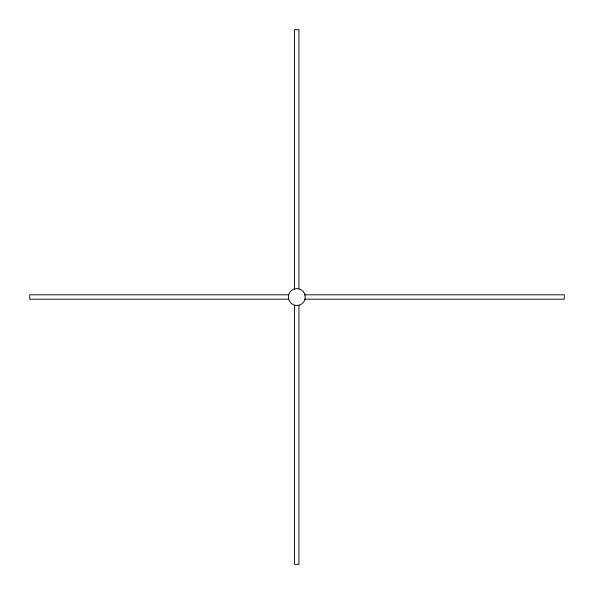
<?xml version="1.0" encoding="UTF-8"?>
<svg xmlns="http://www.w3.org/2000/svg" width="594" height="594" viewBox="0 0 594 594"><rect width="100%" height="100%" fill="white"/><g stroke="black" fill="none" stroke-linecap="round" stroke-linejoin="round"><path stroke-width="0.89" d="M288.647 294.795L29.7 294.795L29.7 299.205L288.647 299.205M304.425 294.795L564.3 294.795L564.3 299.205L304.425 299.205M298.923 288.647L298.923 29.7L294.513 29.7L294.513 289.575M298.923 305.353L298.923 564.3L294.513 564.3L294.513 305.353M291.32 303.467A8.442 8.442 0 0 0 305.116 298.589A8.442 8.442 0 0 0 294 289.085A8.442 8.442 0 0 0 291.32 303.467"/></g></svg>
